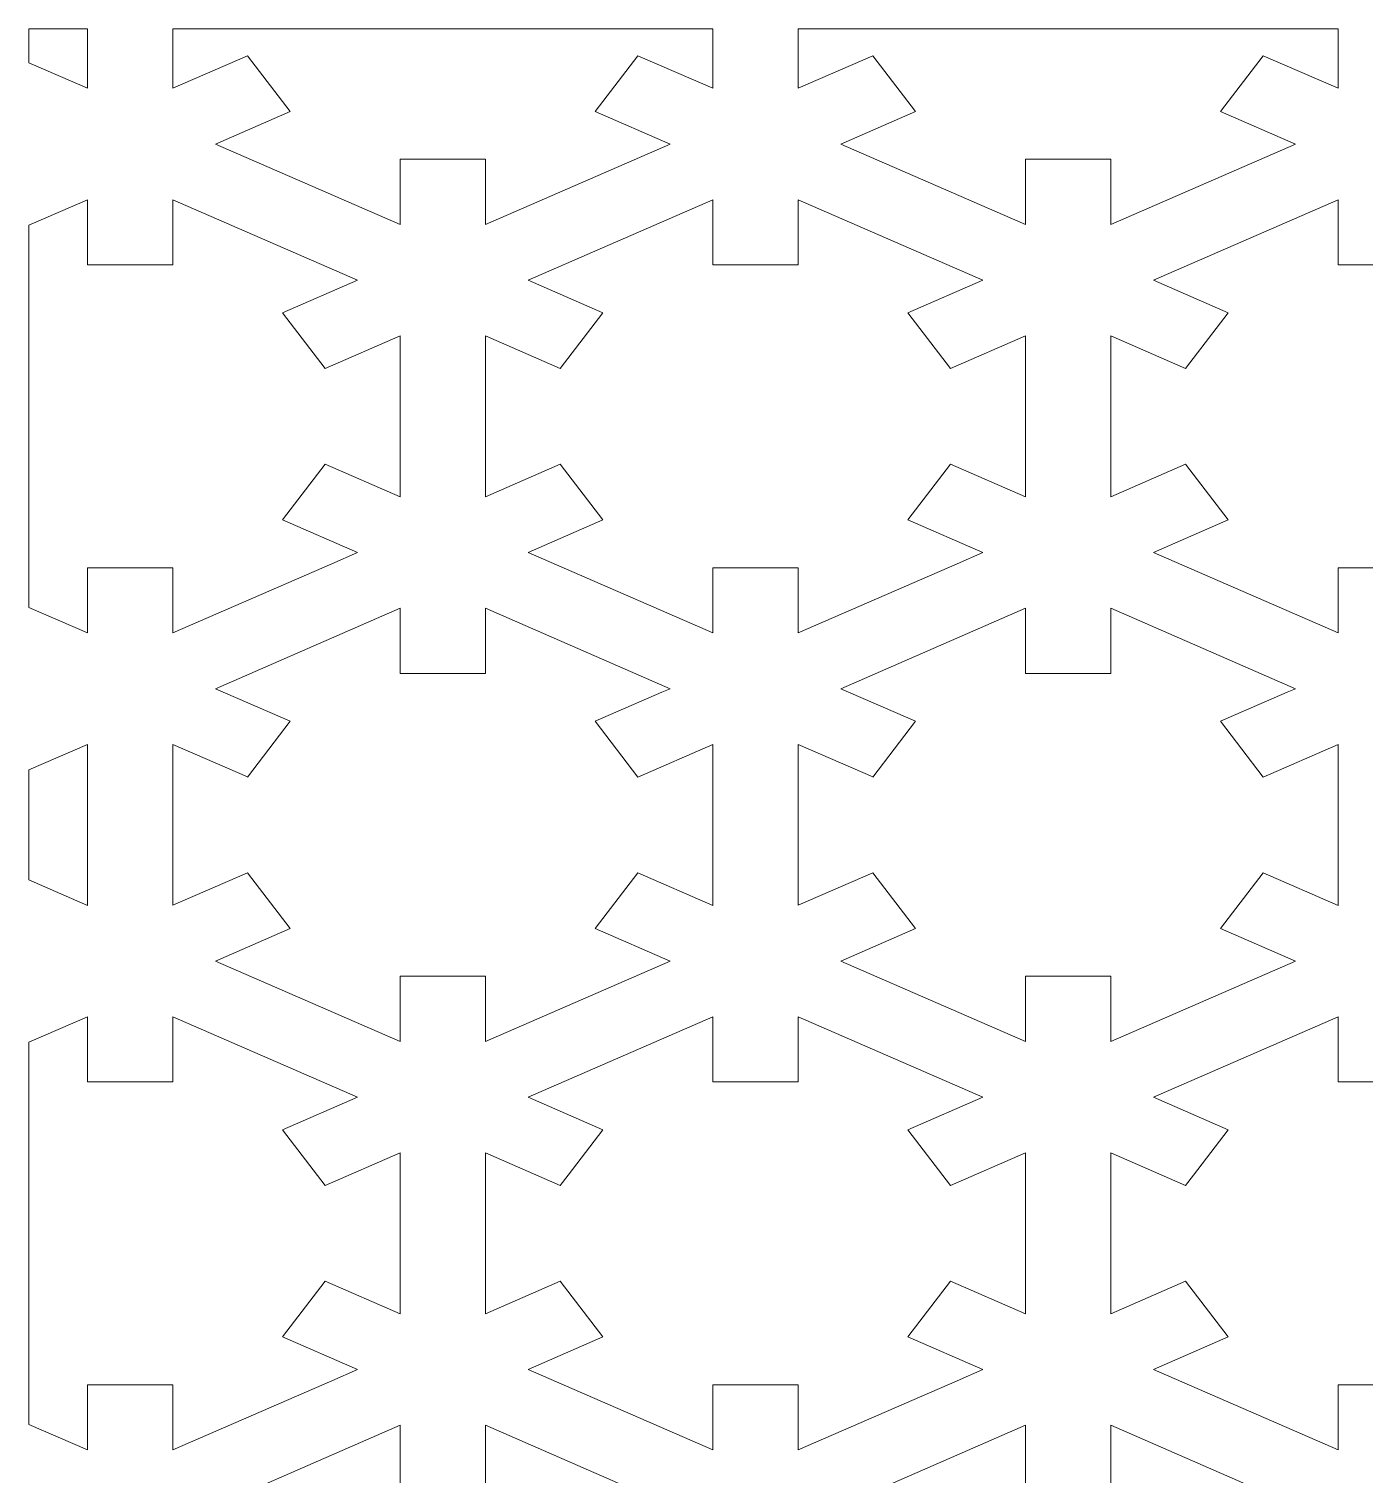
# Model space of a CAD drawing. Header units: millimetres. Extents: x -1200 to 1200, y -590 to 590.
# Drawn here: x -1200 to -546, y -118 to 590 of the extents above; entities that cross this region are included whole.
import ezdxf

# ---------------------------------------------------------------- set-up
doc = ezdxf.new("R2010")
doc.units = ezdxf.units.MM
doc.header["$MEASUREMENT"] = 0
doc.layers.add('Layer 1', color=7, linetype='Continuous')

msp = doc.modelspace()

# ---------------------------------------------------------------- linework, layer by layer
at = {"layer": 'Layer 1', "color": 250, "lineweight": 9}
for points, knots in [([(-1200.05, 573.3631), (-1200.05, 573.3631), (-1171.3597, 560.8754), (-1171.3597, 560.8754), (-1171.3597, 560.8754), (-1171.3597, 589.9734), (-1171.3597, 589.9734), (-1171.3597, 589.9734), (-1200.05, 589.9734), (-1200.05, 589.9734), (-1200.05, 589.9734), (-1200.05, 573.3631), (-1200.05, 573.3631)], [0, 0, 0, 0, 0.25, 0.25, 0.25, 0.5, 0.5, 0.5, 0.75, 0.75, 0.75, 1, 1, 1, 1]), ([(-1129.5758, 589.9734), (-1129.5758, 589.9734), (-1129.5758, 560.8792), (-1129.5758, 560.8792), (-1129.5758, 560.8792), (-1092.909, 576.8386), (-1092.909, 576.8386), (-1092.909, 576.8386), (-1092.9065, 576.8355), (-1092.9065, 576.8355), (-1092.9065, 576.8355), (-1092.901, 576.8378), (-1092.901, 576.8378), (-1092.901, 576.8378), (-1072.0135, 549.5634), (-1072.0135, 549.5634), (-1072.0135, 549.5634), (-1108.6918, 533.599), (-1108.6918, 533.599), (-1108.6918, 533.599), (-1018.1795, 494.2027), (-1018.1795, 494.2027), (-1018.1795, 494.2027), (-1018.1795, 526.1253), (-1018.1795, 526.1253), (-1018.1795, 526.1253), (-1018.1709, 526.1253), (-1018.1709, 526.1253), (-1018.1709, 526.1253), (-976.4046, 526.1252), (-976.4046, 526.1252), (-976.4046, 526.1252), (-976.3961, 526.1252), (-976.3961, 526.1252), (-976.3961, 526.1252), (-976.3959, 494.2022), (-976.3959, 494.2022), (-976.3959, 494.2022), (-885.8797, 533.6007), (-885.8797, 533.6007), (-885.8797, 533.6007), (-922.5539, 549.5633), (-922.5539, 549.5633), (-922.5539, 549.5633), (-922.553, 549.5642), (-922.553, 549.5642), (-922.553, 549.5642), (-901.6663, 576.8375), (-901.6663, 576.8375), (-901.6663, 576.8375), (-901.666, 576.8383), (-901.666, 576.8383), (-901.666, 576.8383), (-864.9914, 560.8754), (-864.9914, 560.8754), (-864.9914, 560.8754), (-864.9914, 589.9734), (-864.9914, 589.9734), (-864.9914, 589.9734), (-1129.5758, 589.9734), (-1129.5758, 589.9734)], [0, 0, 0, 0, 0.05, 0.05, 0.05, 0.1, 0.1, 0.1, 0.15, 0.15, 0.15, 0.2, 0.2, 0.2, 0.25, 0.25, 0.25, 0.3, 0.3, 0.3, 0.35, 0.35, 0.35, 0.4, 0.4, 0.4, 0.45, 0.45, 0.45, 0.5, 0.5, 0.5, 0.55, 0.55, 0.55, 0.6, 0.6, 0.6, 0.65, 0.65, 0.65, 0.7, 0.7, 0.7, 0.75, 0.75, 0.75, 0.8, 0.8, 0.8, 0.85, 0.85, 0.85, 0.9, 0.9, 0.9, 0.95, 0.95, 0.95, 1, 1, 1, 1]), ([(-823.2074, 589.9734), (-823.2074, 589.9734), (-823.2074, 560.8792), (-823.2074, 560.8792), (-823.2074, 560.8792), (-786.5407, 576.8386), (-786.5407, 576.8386), (-786.5407, 576.8386), (-786.5381, 576.8355), (-786.5381, 576.8355), (-786.5381, 576.8355), (-786.5326, 576.8378), (-786.5326, 576.8378), (-786.5326, 576.8378), (-765.6452, 549.5634), (-765.6452, 549.5634), (-765.6452, 549.5634), (-802.3234, 533.599), (-802.3234, 533.599), (-802.3234, 533.599), (-711.8111, 494.2027), (-711.8111, 494.2027), (-711.8111, 494.2027), (-711.8111, 526.1253), (-711.8111, 526.1253), (-711.8111, 526.1253), (-711.8026, 526.1253), (-711.8026, 526.1253), (-711.8026, 526.1253), (-670.0362, 526.1252), (-670.0362, 526.1252), (-670.0362, 526.1252), (-670.0277, 526.1252), (-670.0277, 526.1252), (-670.0277, 526.1252), (-670.0275, 494.2022), (-670.0275, 494.2022), (-670.0275, 494.2022), (-579.5112, 533.6007), (-579.5112, 533.6007), (-579.5112, 533.6007), (-616.1855, 549.5633), (-616.1855, 549.5633), (-616.1855, 549.5633), (-616.1846, 549.5642), (-616.1846, 549.5642), (-616.1846, 549.5642), (-595.298, 576.8375), (-595.298, 576.8375), (-595.298, 576.8375), (-595.2976, 576.8383), (-595.2976, 576.8383), (-595.2976, 576.8383), (-558.6228, 560.8754), (-558.6228, 560.8754), (-558.6228, 560.8754), (-558.6228, 589.9734), (-558.6228, 589.9734), (-558.6228, 589.9734), (-823.2074, 589.9734), (-823.2074, 589.9734)], [0, 0, 0, 0, 0.05, 0.05, 0.05, 0.1, 0.1, 0.1, 0.15, 0.15, 0.15, 0.2, 0.2, 0.2, 0.25, 0.25, 0.25, 0.3, 0.3, 0.3, 0.35, 0.35, 0.35, 0.4, 0.4, 0.4, 0.45, 0.45, 0.45, 0.5, 0.5, 0.5, 0.55, 0.55, 0.55, 0.6, 0.6, 0.6, 0.65, 0.65, 0.65, 0.7, 0.7, 0.7, 0.75, 0.75, 0.75, 0.8, 0.8, 0.8, 0.85, 0.85, 0.85, 0.9, 0.9, 0.9, 0.95, 0.95, 0.95, 1, 1, 1, 1]), ([(-1200.05, 306.6611), (-1200.05, 306.6611), (-1171.3595, 294.1735), (-1171.3595, 294.1735), (-1171.3595, 294.1735), (-1171.3595, 326.0961), (-1171.3595, 326.0961), (-1171.3595, 326.0961), (-1171.351, 326.0961), (-1171.351, 326.0961), (-1171.351, 326.0961), (-1129.5847, 326.096), (-1129.5847, 326.096), (-1129.5847, 326.096), (-1129.5761, 326.096), (-1129.5761, 326.096), (-1129.5761, 326.096), (-1129.576, 294.1735), (-1129.576, 294.1735), (-1129.576, 294.1735), (-1051.6673, 328.0837), (-1051.6673, 328.0837), (-1051.6673, 328.0837), (-1039.0626, 333.5699), (-1039.0626, 333.5699), (-1039.0626, 333.5699), (-1075.7419, 349.5347), (-1075.7419, 349.5347), (-1075.7419, 349.5347), (-1054.8543, 376.8091), (-1054.8543, 376.8091), (-1054.8543, 376.8091), (-1054.8481, 376.8064), (-1054.8481, 376.8064), (-1054.8481, 376.8064), (-1054.846, 376.8091), (-1054.846, 376.8091), (-1054.846, 376.8091), (-1018.1793, 360.8497), (-1018.1793, 360.8497), (-1018.1793, 360.8497), (-1018.1795, 439.6455), (-1018.1795, 439.6455), (-1018.1795, 439.6455), (-1054.8467, 423.6858), (-1054.8467, 423.6858), (-1054.8467, 423.6858), (-1054.8491, 423.6889), (-1054.8491, 423.6889), (-1054.8491, 423.6889), (-1054.8546, 423.6866), (-1054.8546, 423.6866), (-1054.8546, 423.6866), (-1075.7421, 450.9609), (-1075.7421, 450.9609), (-1075.7421, 450.9609), (-1039.0638, 466.9252), (-1039.0638, 466.9252), (-1039.0638, 466.9252), (-1129.576, 506.321), (-1129.576, 506.321), (-1129.576, 506.321), (-1129.5758, 474.3991), (-1129.5758, 474.3991), (-1129.5758, 474.3991), (-1129.5843, 474.3991), (-1129.5843, 474.3991), (-1129.5843, 474.3991), (-1171.351, 474.399), (-1171.351, 474.399), (-1171.351, 474.399), (-1171.3595, 474.399), (-1171.3595, 474.399), (-1171.3595, 474.399), (-1171.3595, 506.3218), (-1171.3595, 506.3218), (-1171.3595, 506.3218), (-1200.05, 493.8341), (-1200.05, 493.8341), (-1200.05, 493.8341), (-1200.05, 306.6611), (-1200.05, 306.6611)], [0, 0, 0, 0, 0.03703704, 0.03703704, 0.03703704, 0.07407407, 0.07407407, 0.07407407, 0.11111111, 0.11111111, 0.11111111, 0.14814815, 0.14814815, 0.14814815, 0.18518519, 0.18518519, 0.18518519, 0.22222222, 0.22222222, 0.22222222, 0.25925926, 0.25925926, 0.25925926, 0.2962963, 0.2962963, 0.2962963, 0.33333333, 0.33333333, 0.33333333, 0.37037037, 0.37037037, 0.37037037, 0.40740741, 0.40740741, 0.40740741, 0.44444444, 0.44444444, 0.44444444, 0.48148148, 0.48148148, 0.48148148, 0.51851852, 0.51851852, 0.51851852, 0.55555556, 0.55555556, 0.55555556, 0.59259259, 0.59259259, 0.59259259, 0.62962963, 0.62962963, 0.62962963, 0.66666667, 0.66666667, 0.66666667, 0.7037037, 0.7037037, 0.7037037, 0.74074074, 0.74074074, 0.74074074, 0.77777778, 0.77777778, 0.77777778, 0.81481481, 0.81481481, 0.81481481, 0.85185185, 0.85185185, 0.85185185, 0.88888889, 0.88888889, 0.88888889, 0.92592593, 0.92592593, 0.92592593, 0.96296296, 0.96296296, 0.96296296, 1, 1, 1, 1]), ([(-939.7203, 423.6863), (-939.7203, 423.6863), (-918.8328, 450.9606), (-918.8328, 450.9606), (-918.8328, 450.9606), (-918.8336, 450.9609), (-918.8336, 450.9609), (-918.8336, 450.9609), (-918.8335, 450.961), (-918.8335, 450.961), (-918.8335, 450.961), (-955.5073, 466.9238), (-955.5073, 466.9238), (-955.5073, 466.9238), (-864.9912, 506.3218), (-864.9912, 506.3218), (-864.9912, 506.3218), (-864.9912, 474.399), (-864.9912, 474.399), (-864.9912, 474.399), (-864.9826, 474.399), (-864.9826, 474.399), (-864.9826, 474.399), (-823.216, 474.3991), (-823.216, 474.3991), (-823.216, 474.3991), (-823.2074, 474.3991), (-823.2074, 474.3991), (-823.2074, 474.3991), (-823.2076, 506.321), (-823.2076, 506.321), (-823.2076, 506.321), (-732.6955, 466.9252), (-732.6955, 466.9252), (-732.6955, 466.9252), (-769.3737, 450.9609), (-769.3737, 450.9609), (-769.3737, 450.9609), (-748.4862, 423.6866), (-748.4862, 423.6866), (-748.4862, 423.6866), (-748.4808, 423.6889), (-748.4808, 423.6889), (-748.4808, 423.6889), (-748.4783, 423.6858), (-748.4783, 423.6858), (-748.4783, 423.6858), (-711.8111, 439.6455), (-711.8111, 439.6455), (-711.8111, 439.6455), (-711.8109, 360.8497), (-711.8109, 360.8497), (-711.8109, 360.8497), (-748.4777, 376.8091), (-748.4777, 376.8091), (-748.4777, 376.8091), (-748.4798, 376.8064), (-748.4798, 376.8064), (-748.4798, 376.8064), (-748.4861, 376.8091), (-748.4861, 376.8091), (-748.4861, 376.8091), (-769.3735, 349.5347), (-769.3735, 349.5347), (-769.3735, 349.5347), (-732.6942, 333.5699), (-732.6942, 333.5699), (-732.6942, 333.5699), (-745.2988, 328.0837), (-745.2988, 328.0837), (-745.2988, 328.0837), (-823.2076, 294.1735), (-823.2076, 294.1735), (-823.2076, 294.1735), (-823.2078, 326.096), (-823.2078, 326.096), (-823.2078, 326.096), (-823.2163, 326.096), (-823.2163, 326.096), (-823.2163, 326.096), (-864.9826, 326.0961), (-864.9826, 326.0961), (-864.9826, 326.0961), (-864.9912, 326.0961), (-864.9912, 326.0961), (-864.9912, 326.0961), (-864.9912, 294.1735), (-864.9912, 294.1735), (-864.9912, 294.1735), (-955.5081, 333.5716), (-955.5081, 333.5716), (-955.5081, 333.5716), (-918.8332, 349.5349), (-918.8332, 349.5349), (-918.8332, 349.5349), (-918.8332, 349.535), (-918.8332, 349.535), (-918.8332, 349.535), (-939.7207, 376.8094), (-939.7207, 376.8094), (-939.7207, 376.8094), (-976.3952, 360.8465), (-976.3952, 360.8465), (-976.3952, 360.8465), (-976.3954, 439.6494), (-976.3954, 439.6494), (-976.3954, 439.6494), (-939.7203, 423.6863), (-939.7203, 423.6863)], [0, 0, 0, 0, 0.02777778, 0.02777778, 0.02777778, 0.05555556, 0.05555556, 0.05555556, 0.08333333, 0.08333333, 0.08333333, 0.11111111, 0.11111111, 0.11111111, 0.13888889, 0.13888889, 0.13888889, 0.16666667, 0.16666667, 0.16666667, 0.19444444, 0.19444444, 0.19444444, 0.22222222, 0.22222222, 0.22222222, 0.25, 0.25, 0.25, 0.27777778, 0.27777778, 0.27777778, 0.30555556, 0.30555556, 0.30555556, 0.33333333, 0.33333333, 0.33333333, 0.36111111, 0.36111111, 0.36111111, 0.38888889, 0.38888889, 0.38888889, 0.41666667, 0.41666667, 0.41666667, 0.44444444, 0.44444444, 0.44444444, 0.47222222, 0.47222222, 0.47222222, 0.5, 0.5, 0.5, 0.52777778, 0.52777778, 0.52777778, 0.55555556, 0.55555556, 0.55555556, 0.58333333, 0.58333333, 0.58333333, 0.61111111, 0.61111111, 0.61111111, 0.63888889, 0.63888889, 0.63888889, 0.66666667, 0.66666667, 0.66666667, 0.69444444, 0.69444444, 0.69444444, 0.72222222, 0.72222222, 0.72222222, 0.75, 0.75, 0.75, 0.77777778, 0.77777778, 0.77777778, 0.80555556, 0.80555556, 0.80555556, 0.83333333, 0.83333333, 0.83333333, 0.86111111, 0.86111111, 0.86111111, 0.88888889, 0.88888889, 0.88888889, 0.91666667, 0.91666667, 0.91666667, 0.94444444, 0.94444444, 0.94444444, 0.97222222, 0.97222222, 0.97222222, 1, 1, 1, 1]), ([(-633.3517, 423.6863), (-633.3517, 423.6863), (-612.4643, 450.9606), (-612.4643, 450.9606), (-612.4643, 450.9606), (-612.4651, 450.9609), (-612.4651, 450.9609), (-612.4651, 450.9609), (-612.4648, 450.961), (-612.4648, 450.961), (-612.4648, 450.961), (-649.139, 466.9238), (-649.139, 466.9238), (-649.139, 466.9238), (-558.6226, 506.3218), (-558.6226, 506.3218), (-558.6226, 506.3218), (-558.6226, 474.399), (-558.6226, 474.399), (-558.6226, 474.399), (-558.6141, 474.399), (-558.6141, 474.399), (-558.6141, 474.399), (-516.8474, 474.3991), (-516.8474, 474.3991), (-516.8474, 474.3991), (-516.8389, 474.3991), (-516.8389, 474.3991), (-516.8389, 474.3991), (-516.8391, 506.321), (-516.8391, 506.321), (-516.8391, 506.321), (-426.3271, 466.9252), (-426.3271, 466.9252), (-426.3271, 466.9252), (-463.0052, 450.9609), (-463.0052, 450.9609), (-463.0052, 450.9609), (-442.1177, 423.6866), (-442.1177, 423.6866), (-442.1177, 423.6866), (-442.1122, 423.6889), (-442.1122, 423.6889), (-442.1122, 423.6889), (-442.1097, 423.6858), (-442.1097, 423.6858), (-442.1097, 423.6858), (-405.4427, 439.6455), (-405.4427, 439.6455), (-405.4427, 439.6455), (-405.4426, 360.8497), (-405.4426, 360.8497), (-405.4426, 360.8497), (-442.1092, 376.8091), (-442.1092, 376.8091), (-442.1092, 376.8091), (-442.1111, 376.8064), (-442.1111, 376.8064), (-442.1111, 376.8064), (-442.1174, 376.8091), (-442.1174, 376.8091), (-442.1174, 376.8091), (-463.005, 349.5347), (-463.005, 349.5347), (-463.005, 349.5347), (-426.3257, 333.5699), (-426.3257, 333.5699), (-426.3257, 333.5699), (-438.9304, 328.0837), (-438.9304, 328.0837), (-438.9304, 328.0837), (-516.8391, 294.1735), (-516.8391, 294.1735), (-516.8391, 294.1735), (-516.8392, 326.096), (-516.8392, 326.096), (-516.8392, 326.096), (-516.8478, 326.096), (-516.8478, 326.096), (-516.8478, 326.096), (-558.6141, 326.0961), (-558.6141, 326.0961), (-558.6141, 326.0961), (-558.6226, 326.0961), (-558.6226, 326.0961), (-558.6226, 326.0961), (-558.6226, 294.1735), (-558.6226, 294.1735), (-558.6226, 294.1735), (-649.1398, 333.5716), (-649.1398, 333.5716), (-649.1398, 333.5716), (-612.4646, 349.5349), (-612.4646, 349.5349), (-612.4646, 349.5349), (-612.4646, 349.535), (-612.4646, 349.535), (-612.4646, 349.535), (-633.3522, 376.8094), (-633.3522, 376.8094), (-633.3522, 376.8094), (-670.0269, 360.8465), (-670.0269, 360.8465), (-670.0269, 360.8465), (-670.0271, 439.6494), (-670.0271, 439.6494), (-670.0271, 439.6494), (-633.3517, 423.6863), (-633.3517, 423.6863)], [0, 0, 0, 0, 0.02777778, 0.02777778, 0.02777778, 0.05555556, 0.05555556, 0.05555556, 0.08333333, 0.08333333, 0.08333333, 0.11111111, 0.11111111, 0.11111111, 0.13888889, 0.13888889, 0.13888889, 0.16666667, 0.16666667, 0.16666667, 0.19444444, 0.19444444, 0.19444444, 0.22222222, 0.22222222, 0.22222222, 0.25, 0.25, 0.25, 0.27777778, 0.27777778, 0.27777778, 0.30555556, 0.30555556, 0.30555556, 0.33333333, 0.33333333, 0.33333333, 0.36111111, 0.36111111, 0.36111111, 0.38888889, 0.38888889, 0.38888889, 0.41666667, 0.41666667, 0.41666667, 0.44444444, 0.44444444, 0.44444444, 0.47222222, 0.47222222, 0.47222222, 0.5, 0.5, 0.5, 0.52777778, 0.52777778, 0.52777778, 0.55555556, 0.55555556, 0.55555556, 0.58333333, 0.58333333, 0.58333333, 0.61111111, 0.61111111, 0.61111111, 0.63888889, 0.63888889, 0.63888889, 0.66666667, 0.66666667, 0.66666667, 0.69444444, 0.69444444, 0.69444444, 0.72222222, 0.72222222, 0.72222222, 0.75, 0.75, 0.75, 0.77777778, 0.77777778, 0.77777778, 0.80555556, 0.80555556, 0.80555556, 0.83333333, 0.83333333, 0.83333333, 0.86111111, 0.86111111, 0.86111111, 0.88888889, 0.88888889, 0.88888889, 0.91666667, 0.91666667, 0.91666667, 0.94444444, 0.94444444, 0.94444444, 0.97222222, 0.97222222, 0.97222222, 1, 1, 1, 1]), ([(-885.8785, 133.5426), (-885.8785, 133.5426), (-976.3959, 94.1437), (-976.3959, 94.1437), (-976.3959, 94.1437), (-976.3961, 126.0666), (-976.3961, 126.0666), (-976.3961, 126.0666), (-976.4046, 126.0666), (-976.4046, 126.0666), (-976.4046, 126.0666), (-1018.1709, 126.0668), (-1018.1709, 126.0668), (-1018.1709, 126.0668), (-1018.1795, 126.0668), (-1018.1795, 126.0668), (-1018.1795, 126.0668), (-1018.1795, 94.1443), (-1018.1795, 94.1443), (-1018.1795, 94.1443), (-1108.6924, 133.5407), (-1108.6924, 133.5407), (-1108.6924, 133.5407), (-1072.0131, 149.5057), (-1072.0131, 149.5057), (-1072.0131, 149.5057), (-1092.9006, 176.7801), (-1092.9006, 176.7801), (-1092.9006, 176.7801), (-1092.9069, 176.7774), (-1092.9069, 176.7774), (-1092.9069, 176.7774), (-1092.909, 176.7801), (-1092.909, 176.7801), (-1092.909, 176.7801), (-1129.5753, 160.8208), (-1129.5753, 160.8208), (-1129.5753, 160.8208), (-1129.5755, 239.6174), (-1129.5755, 239.6174), (-1129.5755, 239.6174), (-1092.9081, 223.6577), (-1092.9081, 223.6577), (-1092.9081, 223.6577), (-1092.9066, 223.6597), (-1092.9066, 223.6597), (-1092.9066, 223.6597), (-1092.9002, 223.6569), (-1092.9002, 223.6569), (-1092.9002, 223.6569), (-1072.0134, 250.9319), (-1072.0134, 250.9319), (-1072.0134, 250.9319), (-1108.6922, 266.8968), (-1108.6922, 266.8968), (-1108.6922, 266.8968), (-1018.179, 306.2932), (-1018.179, 306.2932), (-1018.179, 306.2932), (-1018.179, 274.3704), (-1018.179, 274.3704), (-1018.179, 274.3704), (-1018.1704, 274.3704), (-1018.1704, 274.3704), (-1018.1704, 274.3704), (-976.4038, 274.3706), (-976.4038, 274.3706), (-976.4038, 274.3706), (-976.3952, 274.3706), (-976.3952, 274.3706), (-976.3952, 274.3706), (-976.3954, 306.2924), (-976.3954, 306.2924), (-976.3954, 306.2924), (-885.8787, 266.8948), (-885.8787, 266.8948), (-885.8787, 266.8948), (-889.9332, 265.1298), (-889.9332, 265.1298), (-889.9332, 265.1298), (-922.5536, 250.9317), (-922.5536, 250.9317), (-922.5536, 250.9317), (-922.5536, 250.9315), (-922.5536, 250.9315), (-922.5536, 250.9315), (-901.6661, 223.6572), (-901.6661, 223.6572), (-901.6661, 223.6572), (-864.9912, 239.6202), (-864.9912, 239.6202), (-864.9912, 239.6202), (-864.991, 160.8167), (-864.991, 160.8167), (-864.991, 160.8167), (-901.666, 176.7798), (-901.666, 176.7798), (-901.666, 176.7798), (-922.5534, 149.5055), (-922.5534, 149.5055), (-922.5534, 149.5055), (-885.8785, 133.5426), (-885.8785, 133.5426)], [0, 0, 0, 0, 0.02941176, 0.02941176, 0.02941176, 0.05882353, 0.05882353, 0.05882353, 0.08823529, 0.08823529, 0.08823529, 0.11764706, 0.11764706, 0.11764706, 0.14705882, 0.14705882, 0.14705882, 0.17647059, 0.17647059, 0.17647059, 0.20588235, 0.20588235, 0.20588235, 0.23529412, 0.23529412, 0.23529412, 0.26470588, 0.26470588, 0.26470588, 0.29411765, 0.29411765, 0.29411765, 0.32352941, 0.32352941, 0.32352941, 0.35294118, 0.35294118, 0.35294118, 0.38235294, 0.38235294, 0.38235294, 0.41176471, 0.41176471, 0.41176471, 0.44117647, 0.44117647, 0.44117647, 0.47058824, 0.47058824, 0.47058824, 0.5, 0.5, 0.5, 0.52941176, 0.52941176, 0.52941176, 0.55882353, 0.55882353, 0.55882353, 0.58823529, 0.58823529, 0.58823529, 0.61764706, 0.61764706, 0.61764706, 0.64705882, 0.64705882, 0.64705882, 0.67647059, 0.67647059, 0.67647059, 0.70588235, 0.70588235, 0.70588235, 0.73529412, 0.73529412, 0.73529412, 0.76470588, 0.76470588, 0.76470588, 0.79411765, 0.79411765, 0.79411765, 0.82352941, 0.82352941, 0.82352941, 0.85294118, 0.85294118, 0.85294118, 0.88235294, 0.88235294, 0.88235294, 0.91176471, 0.91176471, 0.91176471, 0.94117647, 0.94117647, 0.94117647, 0.97058824, 0.97058824, 0.97058824, 1, 1, 1, 1]), ([(-579.5099, 133.5426), (-579.5099, 133.5426), (-670.0275, 94.1437), (-670.0275, 94.1437), (-670.0275, 94.1437), (-670.0277, 126.0666), (-670.0277, 126.0666), (-670.0277, 126.0666), (-670.0362, 126.0666), (-670.0362, 126.0666), (-670.0362, 126.0666), (-711.8026, 126.0668), (-711.8026, 126.0668), (-711.8026, 126.0668), (-711.8111, 126.0668), (-711.8111, 126.0668), (-711.8111, 126.0668), (-711.8111, 94.1443), (-711.8111, 94.1443), (-711.8111, 94.1443), (-802.324, 133.5407), (-802.324, 133.5407), (-802.324, 133.5407), (-765.6447, 149.5057), (-765.6447, 149.5057), (-765.6447, 149.5057), (-786.5323, 176.7801), (-786.5323, 176.7801), (-786.5323, 176.7801), (-786.5386, 176.7774), (-786.5386, 176.7774), (-786.5386, 176.7774), (-786.5407, 176.7801), (-786.5407, 176.7801), (-786.5407, 176.7801), (-823.207, 160.8208), (-823.207, 160.8208), (-823.207, 160.8208), (-823.2071, 239.6174), (-823.2071, 239.6174), (-823.2071, 239.6174), (-786.5397, 223.6577), (-786.5397, 223.6577), (-786.5397, 223.6577), (-786.5383, 223.6597), (-786.5383, 223.6597), (-786.5383, 223.6597), (-786.5318, 223.6569), (-786.5318, 223.6569), (-786.5318, 223.6569), (-765.645, 250.9319), (-765.645, 250.9319), (-765.645, 250.9319), (-802.3239, 266.8968), (-802.3239, 266.8968), (-802.3239, 266.8968), (-711.8106, 306.2932), (-711.8106, 306.2932), (-711.8106, 306.2932), (-711.8106, 274.3704), (-711.8106, 274.3704), (-711.8106, 274.3704), (-711.8021, 274.3704), (-711.8021, 274.3704), (-711.8021, 274.3704), (-670.0354, 274.3706), (-670.0354, 274.3706), (-670.0354, 274.3706), (-670.0269, 274.3706), (-670.0269, 274.3706), (-670.0269, 274.3706), (-670.0271, 306.2924), (-670.0271, 306.2924), (-670.0271, 306.2924), (-579.5101, 266.8948), (-579.5101, 266.8948), (-579.5101, 266.8948), (-583.5649, 265.1298), (-583.5649, 265.1298), (-583.5649, 265.1298), (-616.1852, 250.9317), (-616.1852, 250.9317), (-616.1852, 250.9317), (-616.1852, 250.9315), (-616.1852, 250.9315), (-616.1852, 250.9315), (-595.2978, 223.6572), (-595.2978, 223.6572), (-595.2978, 223.6572), (-558.6226, 239.6202), (-558.6226, 239.6202), (-558.6226, 239.6202), (-558.6225, 160.8167), (-558.6225, 160.8167), (-558.6225, 160.8167), (-595.2976, 176.7798), (-595.2976, 176.7798), (-595.2976, 176.7798), (-616.1851, 149.5055), (-616.1851, 149.5055), (-616.1851, 149.5055), (-579.5099, 133.5426), (-579.5099, 133.5426)], [0, 0, 0, 0, 0.02941176, 0.02941176, 0.02941176, 0.05882353, 0.05882353, 0.05882353, 0.08823529, 0.08823529, 0.08823529, 0.11764706, 0.11764706, 0.11764706, 0.14705882, 0.14705882, 0.14705882, 0.17647059, 0.17647059, 0.17647059, 0.20588235, 0.20588235, 0.20588235, 0.23529412, 0.23529412, 0.23529412, 0.26470588, 0.26470588, 0.26470588, 0.29411765, 0.29411765, 0.29411765, 0.32352941, 0.32352941, 0.32352941, 0.35294118, 0.35294118, 0.35294118, 0.38235294, 0.38235294, 0.38235294, 0.41176471, 0.41176471, 0.41176471, 0.44117647, 0.44117647, 0.44117647, 0.47058824, 0.47058824, 0.47058824, 0.5, 0.5, 0.5, 0.52941176, 0.52941176, 0.52941176, 0.55882353, 0.55882353, 0.55882353, 0.58823529, 0.58823529, 0.58823529, 0.61764706, 0.61764706, 0.61764706, 0.64705882, 0.64705882, 0.64705882, 0.67647059, 0.67647059, 0.67647059, 0.70588235, 0.70588235, 0.70588235, 0.73529412, 0.73529412, 0.73529412, 0.76470588, 0.76470588, 0.76470588, 0.79411765, 0.79411765, 0.79411765, 0.82352941, 0.82352941, 0.82352941, 0.85294118, 0.85294118, 0.85294118, 0.88235294, 0.88235294, 0.88235294, 0.91176471, 0.91176471, 0.91176471, 0.94117647, 0.94117647, 0.94117647, 0.97058824, 0.97058824, 0.97058824, 1, 1, 1, 1]), ([(-1200.05, 173.3046), (-1200.05, 173.3046), (-1171.3594, 160.8167), (-1171.3594, 160.8167), (-1171.3594, 160.8167), (-1171.3595, 239.6202), (-1171.3595, 239.6202), (-1171.3595, 239.6202), (-1200.05, 227.1327), (-1200.05, 227.1327), (-1200.05, 227.1327), (-1200.05, 173.3046), (-1200.05, 173.3046)], [0, 0, 0, 0, 0.25, 0.25, 0.25, 0.5, 0.5, 0.5, 0.75, 0.75, 0.75, 1, 1, 1, 1]), ([(-1200.05, -93.3974), (-1200.05, -93.3974), (-1171.3595, -105.8852), (-1171.3595, -105.8852), (-1171.3595, -105.8852), (-1171.3595, -73.9624), (-1171.3595, -73.9624), (-1171.3595, -73.9624), (-1171.351, -73.9624), (-1171.351, -73.9624), (-1171.351, -73.9624), (-1129.5847, -73.9626), (-1129.5847, -73.9626), (-1129.5847, -73.9626), (-1129.5761, -73.9626), (-1129.5761, -73.9626), (-1129.5761, -73.9626), (-1129.576, -105.8852), (-1129.576, -105.8852), (-1129.576, -105.8852), (-1051.6673, -71.9748), (-1051.6673, -71.9748), (-1051.6673, -71.9748), (-1039.0626, -66.4886), (-1039.0626, -66.4886), (-1039.0626, -66.4886), (-1075.7419, -50.5238), (-1075.7419, -50.5238), (-1075.7419, -50.5238), (-1054.8543, -23.2494), (-1054.8543, -23.2494), (-1054.8543, -23.2494), (-1054.8481, -23.2521), (-1054.8481, -23.2521), (-1054.8481, -23.2521), (-1054.846, -23.2494), (-1054.846, -23.2494), (-1054.846, -23.2494), (-1018.1793, -39.2088), (-1018.1793, -39.2088), (-1018.1793, -39.2088), (-1018.1795, 39.5874), (-1018.1795, 39.5874), (-1018.1795, 39.5874), (-1054.8462, 23.628), (-1054.8462, 23.628), (-1054.8462, 23.628), (-1054.8483, 23.6307), (-1054.8483, 23.6307), (-1054.8483, 23.6307), (-1054.8546, 23.628), (-1054.8546, 23.628), (-1054.8546, 23.628), (-1075.7421, 50.9024), (-1075.7421, 50.9024), (-1075.7421, 50.9024), (-1039.0627, 66.8671), (-1039.0627, 66.8671), (-1039.0627, 66.8671), (-1129.5755, 106.2632), (-1129.5755, 106.2632), (-1129.5755, 106.2632), (-1129.5753, 74.3414), (-1129.5753, 74.3414), (-1129.5753, 74.3414), (-1129.5839, 74.3414), (-1129.5839, 74.3414), (-1129.5839, 74.3414), (-1171.3505, 74.3412), (-1171.3505, 74.3412), (-1171.3505, 74.3412), (-1171.3591, 74.3412), (-1171.3591, 74.3412), (-1171.3591, 74.3412), (-1171.3591, 106.264), (-1171.3591, 106.264), (-1171.3591, 106.264), (-1200.05, 93.7762), (-1200.05, 93.7762), (-1200.05, 93.7762), (-1200.05, -93.3974), (-1200.05, -93.3974)], [0, 0, 0, 0, 0.03703704, 0.03703704, 0.03703704, 0.07407407, 0.07407407, 0.07407407, 0.11111111, 0.11111111, 0.11111111, 0.14814815, 0.14814815, 0.14814815, 0.18518519, 0.18518519, 0.18518519, 0.22222222, 0.22222222, 0.22222222, 0.25925926, 0.25925926, 0.25925926, 0.2962963, 0.2962963, 0.2962963, 0.33333333, 0.33333333, 0.33333333, 0.37037037, 0.37037037, 0.37037037, 0.40740741, 0.40740741, 0.40740741, 0.44444444, 0.44444444, 0.44444444, 0.48148148, 0.48148148, 0.48148148, 0.51851852, 0.51851852, 0.51851852, 0.55555556, 0.55555556, 0.55555556, 0.59259259, 0.59259259, 0.59259259, 0.62962963, 0.62962963, 0.62962963, 0.66666667, 0.66666667, 0.66666667, 0.7037037, 0.7037037, 0.7037037, 0.74074074, 0.74074074, 0.74074074, 0.77777778, 0.77777778, 0.77777778, 0.81481481, 0.81481481, 0.81481481, 0.85185185, 0.85185185, 0.85185185, 0.88888889, 0.88888889, 0.88888889, 0.92592593, 0.92592593, 0.92592593, 0.96296296, 0.96296296, 0.96296296, 1, 1, 1, 1]), ([(-935.8062, 28.7387), (-935.8062, 28.7387), (-918.8324, 50.9028), (-918.8324, 50.9028), (-918.8324, 50.9028), (-955.5073, 66.8659), (-955.5073, 66.8659), (-955.5073, 66.8659), (-864.9908, 106.264), (-864.9908, 106.264), (-864.9908, 106.264), (-864.9908, 74.3412), (-864.9908, 74.3412), (-864.9908, 74.3412), (-864.9822, 74.3412), (-864.9822, 74.3412), (-864.9822, 74.3412), (-823.2155, 74.3414), (-823.2155, 74.3414), (-823.2155, 74.3414), (-823.207, 74.3414), (-823.207, 74.3414), (-823.207, 74.3414), (-823.2071, 106.2632), (-823.2071, 106.2632), (-823.2071, 106.2632), (-732.6945, 66.8671), (-732.6945, 66.8671), (-732.6945, 66.8671), (-769.3737, 50.9024), (-769.3737, 50.9024), (-769.3737, 50.9024), (-748.4862, 23.628), (-748.4862, 23.628), (-748.4862, 23.628), (-748.48, 23.6307), (-748.48, 23.6307), (-748.48, 23.6307), (-748.4779, 23.628), (-748.4779, 23.628), (-748.4779, 23.628), (-711.8111, 39.5874), (-711.8111, 39.5874), (-711.8111, 39.5874), (-711.8109, -39.2088), (-711.8109, -39.2088), (-711.8109, -39.2088), (-748.4777, -23.2494), (-748.4777, -23.2494), (-748.4777, -23.2494), (-748.4798, -23.2521), (-748.4798, -23.2521), (-748.4798, -23.2521), (-748.4861, -23.2494), (-748.4861, -23.2494), (-748.4861, -23.2494), (-769.3735, -50.5238), (-769.3735, -50.5238), (-769.3735, -50.5238), (-732.6942, -66.4886), (-732.6942, -66.4886), (-732.6942, -66.4886), (-745.2988, -71.9748), (-745.2988, -71.9748), (-745.2988, -71.9748), (-823.2076, -105.8852), (-823.2076, -105.8852), (-823.2076, -105.8852), (-823.2078, -73.9626), (-823.2078, -73.9626), (-823.2078, -73.9626), (-823.2163, -73.9626), (-823.2163, -73.9626), (-823.2163, -73.9626), (-864.9826, -73.9624), (-864.9826, -73.9624), (-864.9826, -73.9624), (-864.9912, -73.9624), (-864.9912, -73.9624), (-864.9912, -73.9624), (-864.9912, -105.8852), (-864.9912, -105.8852), (-864.9912, -105.8852), (-955.5081, -66.4869), (-955.5081, -66.4869), (-955.5081, -66.4869), (-918.8332, -50.5237), (-918.8332, -50.5237), (-918.8332, -50.5237), (-918.8332, -50.5235), (-918.8332, -50.5235), (-918.8332, -50.5235), (-939.7207, -23.2491), (-939.7207, -23.2491), (-939.7207, -23.2491), (-976.3952, -39.212), (-976.3952, -39.212), (-976.3952, -39.212), (-976.3954, 39.5909), (-976.3954, 39.5909), (-976.3954, 39.5909), (-939.7203, 23.6277), (-939.7203, 23.6277), (-939.7203, 23.6277), (-935.8062, 28.7387), (-935.8062, 28.7387)], [0, 0, 0, 0, 0.02857143, 0.02857143, 0.02857143, 0.05714286, 0.05714286, 0.05714286, 0.08571429, 0.08571429, 0.08571429, 0.11428571, 0.11428571, 0.11428571, 0.14285714, 0.14285714, 0.14285714, 0.17142857, 0.17142857, 0.17142857, 0.2, 0.2, 0.2, 0.22857143, 0.22857143, 0.22857143, 0.25714286, 0.25714286, 0.25714286, 0.28571429, 0.28571429, 0.28571429, 0.31428571, 0.31428571, 0.31428571, 0.34285714, 0.34285714, 0.34285714, 0.37142857, 0.37142857, 0.37142857, 0.4, 0.4, 0.4, 0.42857143, 0.42857143, 0.42857143, 0.45714286, 0.45714286, 0.45714286, 0.48571429, 0.48571429, 0.48571429, 0.51428571, 0.51428571, 0.51428571, 0.54285714, 0.54285714, 0.54285714, 0.57142857, 0.57142857, 0.57142857, 0.6, 0.6, 0.6, 0.62857143, 0.62857143, 0.62857143, 0.65714286, 0.65714286, 0.65714286, 0.68571429, 0.68571429, 0.68571429, 0.71428571, 0.71428571, 0.71428571, 0.74285714, 0.74285714, 0.74285714, 0.77142857, 0.77142857, 0.77142857, 0.8, 0.8, 0.8, 0.82857143, 0.82857143, 0.82857143, 0.85714286, 0.85714286, 0.85714286, 0.88571429, 0.88571429, 0.88571429, 0.91428571, 0.91428571, 0.91428571, 0.94285714, 0.94285714, 0.94285714, 0.97142857, 0.97142857, 0.97142857, 1, 1, 1, 1]), ([(-629.4378, 28.7387), (-629.4378, 28.7387), (-612.4638, 50.9028), (-612.4638, 50.9028), (-612.4638, 50.9028), (-649.139, 66.8659), (-649.139, 66.8659), (-649.139, 66.8659), (-558.6222, 106.264), (-558.6222, 106.264), (-558.6222, 106.264), (-558.6222, 74.3412), (-558.6222, 74.3412), (-558.6222, 74.3412), (-558.6136, 74.3412), (-558.6136, 74.3412), (-558.6136, 74.3412), (-516.847, 74.3414), (-516.847, 74.3414), (-516.847, 74.3414), (-516.8384, 74.3414), (-516.8384, 74.3414), (-516.8384, 74.3414), (-516.8386, 106.2632), (-516.8386, 106.2632), (-516.8386, 106.2632), (-426.3258, 66.8671), (-426.3258, 66.8671), (-426.3258, 66.8671), (-463.0052, 50.9024), (-463.0052, 50.9024), (-463.0052, 50.9024), (-442.1177, 23.628), (-442.1177, 23.628), (-442.1177, 23.628), (-442.1114, 23.6307), (-442.1114, 23.6307), (-442.1114, 23.6307), (-442.1093, 23.628), (-442.1093, 23.628), (-442.1093, 23.628), (-405.4427, 39.5874), (-405.4427, 39.5874), (-405.4427, 39.5874), (-405.4426, -39.2088), (-405.4426, -39.2088), (-405.4426, -39.2088), (-442.1092, -23.2494), (-442.1092, -23.2494), (-442.1092, -23.2494), (-442.1111, -23.2521), (-442.1111, -23.2521), (-442.1111, -23.2521), (-442.1174, -23.2494), (-442.1174, -23.2494), (-442.1174, -23.2494), (-463.005, -50.5238), (-463.005, -50.5238), (-463.005, -50.5238), (-426.3257, -66.4886), (-426.3257, -66.4886), (-426.3257, -66.4886), (-438.9304, -71.9748), (-438.9304, -71.9748), (-438.9304, -71.9748), (-516.8391, -105.8852), (-516.8391, -105.8852), (-516.8391, -105.8852), (-516.8392, -73.9626), (-516.8392, -73.9626), (-516.8392, -73.9626), (-516.8478, -73.9626), (-516.8478, -73.9626), (-516.8478, -73.9626), (-558.6141, -73.9624), (-558.6141, -73.9624), (-558.6141, -73.9624), (-558.6226, -73.9624), (-558.6226, -73.9624), (-558.6226, -73.9624), (-558.6226, -105.8852), (-558.6226, -105.8852), (-558.6226, -105.8852), (-649.1398, -66.4869), (-649.1398, -66.4869), (-649.1398, -66.4869), (-612.4646, -50.5237), (-612.4646, -50.5237), (-612.4646, -50.5237), (-612.4646, -50.5235), (-612.4646, -50.5235), (-612.4646, -50.5235), (-633.3522, -23.2491), (-633.3522, -23.2491), (-633.3522, -23.2491), (-670.0269, -39.212), (-670.0269, -39.212), (-670.0269, -39.212), (-670.0271, 39.5909), (-670.0271, 39.5909), (-670.0271, 39.5909), (-633.3517, 23.6277), (-633.3517, 23.6277), (-633.3517, 23.6277), (-629.4378, 28.7387), (-629.4378, 28.7387)], [0, 0, 0, 0, 0.02857143, 0.02857143, 0.02857143, 0.05714286, 0.05714286, 0.05714286, 0.08571429, 0.08571429, 0.08571429, 0.11428571, 0.11428571, 0.11428571, 0.14285714, 0.14285714, 0.14285714, 0.17142857, 0.17142857, 0.17142857, 0.2, 0.2, 0.2, 0.22857143, 0.22857143, 0.22857143, 0.25714286, 0.25714286, 0.25714286, 0.28571429, 0.28571429, 0.28571429, 0.31428571, 0.31428571, 0.31428571, 0.34285714, 0.34285714, 0.34285714, 0.37142857, 0.37142857, 0.37142857, 0.4, 0.4, 0.4, 0.42857143, 0.42857143, 0.42857143, 0.45714286, 0.45714286, 0.45714286, 0.48571429, 0.48571429, 0.48571429, 0.51428571, 0.51428571, 0.51428571, 0.54285714, 0.54285714, 0.54285714, 0.57142857, 0.57142857, 0.57142857, 0.6, 0.6, 0.6, 0.62857143, 0.62857143, 0.62857143, 0.65714286, 0.65714286, 0.65714286, 0.68571429, 0.68571429, 0.68571429, 0.71428571, 0.71428571, 0.71428571, 0.74285714, 0.74285714, 0.74285714, 0.77142857, 0.77142857, 0.77142857, 0.8, 0.8, 0.8, 0.82857143, 0.82857143, 0.82857143, 0.85714286, 0.85714286, 0.85714286, 0.88571429, 0.88571429, 0.88571429, 0.91428571, 0.91428571, 0.91428571, 0.94285714, 0.94285714, 0.94285714, 0.97142857, 0.97142857, 0.97142857, 1, 1, 1, 1]), ([(-864.991, -239.2409), (-864.991, -239.2409), (-901.6655, -223.278), (-901.6655, -223.278), (-901.6655, -223.278), (-901.666, -223.2788), (-901.666, -223.2788), (-901.666, -223.2788), (-922.5526, -250.5521), (-922.5526, -250.5521), (-922.5526, -250.5521), (-922.5534, -250.553), (-922.5534, -250.553), (-922.5534, -250.553), (-885.8794, -266.5156), (-885.8794, -266.5156), (-885.8794, -266.5156), (-976.3954, -305.914), (-976.3954, -305.914), (-976.3954, -305.914), (-976.3956, -273.9911), (-976.3956, -273.9911), (-976.3956, -273.9911), (-976.4042, -273.9911), (-976.4042, -273.9911), (-976.4042, -273.9911), (-1018.1704, -273.991), (-1018.1704, -273.991), (-1018.1704, -273.991), (-1018.179, -273.991), (-1018.179, -273.991), (-1018.179, -273.991), (-1018.179, -305.9136), (-1018.179, -305.9136), (-1018.179, -305.9136), (-1108.6914, -266.5173), (-1108.6914, -266.5173), (-1108.6914, -266.5173), (-1072.0131, -250.5528), (-1072.0131, -250.5528), (-1072.0131, -250.5528), (-1092.9006, -223.2785), (-1092.9006, -223.2785), (-1092.9006, -223.2785), (-1092.906, -223.2808), (-1092.906, -223.2808), (-1092.906, -223.2808), (-1092.9086, -223.2777), (-1092.9086, -223.2777), (-1092.9086, -223.2777), (-1129.5753, -239.2371), (-1129.5753, -239.2371), (-1129.5753, -239.2371), (-1129.5755, -160.4411), (-1129.5755, -160.4411), (-1129.5755, -160.4411), (-1092.9081, -176.4008), (-1092.9081, -176.4008), (-1092.9081, -176.4008), (-1092.9066, -176.3988), (-1092.9066, -176.3988), (-1092.9066, -176.3988), (-1092.9002, -176.4016), (-1092.9002, -176.4016), (-1092.9002, -176.4016), (-1072.0134, -149.1267), (-1072.0134, -149.1267), (-1072.0134, -149.1267), (-1108.6922, -133.1617), (-1108.6922, -133.1617), (-1108.6922, -133.1617), (-1018.179, -93.7653), (-1018.179, -93.7653), (-1018.179, -93.7653), (-1018.179, -125.6881), (-1018.179, -125.6881), (-1018.179, -125.6881), (-1018.1704, -125.6881), (-1018.1704, -125.6881), (-1018.1704, -125.6881), (-976.4038, -125.6879), (-976.4038, -125.6879), (-976.4038, -125.6879), (-976.3952, -125.6879), (-976.3952, -125.6879), (-976.3952, -125.6879), (-976.3954, -93.7661), (-976.3954, -93.7661), (-976.3954, -93.7661), (-885.8787, -133.1638), (-885.8787, -133.1638), (-885.8787, -133.1638), (-889.9332, -134.9287), (-889.9332, -134.9287), (-889.9332, -134.9287), (-922.5536, -149.1268), (-922.5536, -149.1268), (-922.5536, -149.1268), (-922.5536, -149.127), (-922.5536, -149.127), (-922.5536, -149.127), (-901.6661, -176.4013), (-901.6661, -176.4013), (-901.6661, -176.4013), (-864.9912, -160.4383), (-864.9912, -160.4383), (-864.9912, -160.4383), (-864.991, -239.2409), (-864.991, -239.2409)], [0, 0, 0, 0, 0.02777778, 0.02777778, 0.02777778, 0.05555556, 0.05555556, 0.05555556, 0.08333333, 0.08333333, 0.08333333, 0.11111111, 0.11111111, 0.11111111, 0.13888889, 0.13888889, 0.13888889, 0.16666667, 0.16666667, 0.16666667, 0.19444444, 0.19444444, 0.19444444, 0.22222222, 0.22222222, 0.22222222, 0.25, 0.25, 0.25, 0.27777778, 0.27777778, 0.27777778, 0.30555556, 0.30555556, 0.30555556, 0.33333333, 0.33333333, 0.33333333, 0.36111111, 0.36111111, 0.36111111, 0.38888889, 0.38888889, 0.38888889, 0.41666667, 0.41666667, 0.41666667, 0.44444444, 0.44444444, 0.44444444, 0.47222222, 0.47222222, 0.47222222, 0.5, 0.5, 0.5, 0.52777778, 0.52777778, 0.52777778, 0.55555556, 0.55555556, 0.55555556, 0.58333333, 0.58333333, 0.58333333, 0.61111111, 0.61111111, 0.61111111, 0.63888889, 0.63888889, 0.63888889, 0.66666667, 0.66666667, 0.66666667, 0.69444444, 0.69444444, 0.69444444, 0.72222222, 0.72222222, 0.72222222, 0.75, 0.75, 0.75, 0.77777778, 0.77777778, 0.77777778, 0.80555556, 0.80555556, 0.80555556, 0.83333333, 0.83333333, 0.83333333, 0.86111111, 0.86111111, 0.86111111, 0.88888889, 0.88888889, 0.88888889, 0.91666667, 0.91666667, 0.91666667, 0.94444444, 0.94444444, 0.94444444, 0.97222222, 0.97222222, 0.97222222, 1, 1, 1, 1]), ([(-558.6225, -239.2409), (-558.6225, -239.2409), (-595.2971, -223.278), (-595.2971, -223.278), (-595.2971, -223.278), (-595.2976, -223.2788), (-595.2976, -223.2788), (-595.2976, -223.2788), (-616.1843, -250.5521), (-616.1843, -250.5521), (-616.1843, -250.5521), (-616.1851, -250.553), (-616.1851, -250.553), (-616.1851, -250.553), (-579.5107, -266.5156), (-579.5107, -266.5156), (-579.5107, -266.5156), (-670.0271, -305.914), (-670.0271, -305.914), (-670.0271, -305.914), (-670.0273, -273.9911), (-670.0273, -273.9911), (-670.0273, -273.9911), (-670.0359, -273.9911), (-670.0359, -273.9911), (-670.0359, -273.9911), (-711.8021, -273.991), (-711.8021, -273.991), (-711.8021, -273.991), (-711.8106, -273.991), (-711.8106, -273.991), (-711.8106, -273.991), (-711.8106, -305.9136), (-711.8106, -305.9136), (-711.8106, -305.9136), (-802.323, -266.5173), (-802.323, -266.5173), (-802.323, -266.5173), (-765.6447, -250.5528), (-765.6447, -250.5528), (-765.6447, -250.5528), (-786.5323, -223.2785), (-786.5323, -223.2785), (-786.5323, -223.2785), (-786.5376, -223.2808), (-786.5376, -223.2808), (-786.5376, -223.2808), (-786.5402, -223.2777), (-786.5402, -223.2777), (-786.5402, -223.2777), (-823.207, -239.2371), (-823.207, -239.2371), (-823.207, -239.2371), (-823.2071, -160.4411), (-823.2071, -160.4411), (-823.2071, -160.4411), (-786.5397, -176.4008), (-786.5397, -176.4008), (-786.5397, -176.4008), (-786.5383, -176.3988), (-786.5383, -176.3988), (-786.5383, -176.3988), (-786.5318, -176.4016), (-786.5318, -176.4016), (-786.5318, -176.4016), (-765.645, -149.1267), (-765.645, -149.1267), (-765.645, -149.1267), (-802.3239, -133.1617), (-802.3239, -133.1617), (-802.3239, -133.1617), (-711.8106, -93.7653), (-711.8106, -93.7653), (-711.8106, -93.7653), (-711.8106, -125.6881), (-711.8106, -125.6881), (-711.8106, -125.6881), (-711.8021, -125.6881), (-711.8021, -125.6881), (-711.8021, -125.6881), (-670.0354, -125.6879), (-670.0354, -125.6879), (-670.0354, -125.6879), (-670.0269, -125.6879), (-670.0269, -125.6879), (-670.0269, -125.6879), (-670.0271, -93.7661), (-670.0271, -93.7661), (-670.0271, -93.7661), (-579.5101, -133.1638), (-579.5101, -133.1638), (-579.5101, -133.1638), (-583.5649, -134.9287), (-583.5649, -134.9287), (-583.5649, -134.9287), (-616.1852, -149.1268), (-616.1852, -149.1268), (-616.1852, -149.1268), (-616.1852, -149.127), (-616.1852, -149.127), (-616.1852, -149.127), (-595.2978, -176.4013), (-595.2978, -176.4013), (-595.2978, -176.4013), (-558.6226, -160.4383), (-558.6226, -160.4383), (-558.6226, -160.4383), (-558.6225, -239.2409), (-558.6225, -239.2409)], [0, 0, 0, 0, 0.02777778, 0.02777778, 0.02777778, 0.05555556, 0.05555556, 0.05555556, 0.08333333, 0.08333333, 0.08333333, 0.11111111, 0.11111111, 0.11111111, 0.13888889, 0.13888889, 0.13888889, 0.16666667, 0.16666667, 0.16666667, 0.19444444, 0.19444444, 0.19444444, 0.22222222, 0.22222222, 0.22222222, 0.25, 0.25, 0.25, 0.27777778, 0.27777778, 0.27777778, 0.30555556, 0.30555556, 0.30555556, 0.33333333, 0.33333333, 0.33333333, 0.36111111, 0.36111111, 0.36111111, 0.38888889, 0.38888889, 0.38888889, 0.41666667, 0.41666667, 0.41666667, 0.44444444, 0.44444444, 0.44444444, 0.47222222, 0.47222222, 0.47222222, 0.5, 0.5, 0.5, 0.52777778, 0.52777778, 0.52777778, 0.55555556, 0.55555556, 0.55555556, 0.58333333, 0.58333333, 0.58333333, 0.61111111, 0.61111111, 0.61111111, 0.63888889, 0.63888889, 0.63888889, 0.66666667, 0.66666667, 0.66666667, 0.69444444, 0.69444444, 0.69444444, 0.72222222, 0.72222222, 0.72222222, 0.75, 0.75, 0.75, 0.77777778, 0.77777778, 0.77777778, 0.80555556, 0.80555556, 0.80555556, 0.83333333, 0.83333333, 0.83333333, 0.86111111, 0.86111111, 0.86111111, 0.88888889, 0.88888889, 0.88888889, 0.91666667, 0.91666667, 0.91666667, 0.94444444, 0.94444444, 0.94444444, 0.97222222, 0.97222222, 0.97222222, 1, 1, 1, 1])]:
    msp.add_open_spline(points, degree=3, knots=knots, dxfattribs=at)

doc.saveas('drawing.dxf')
